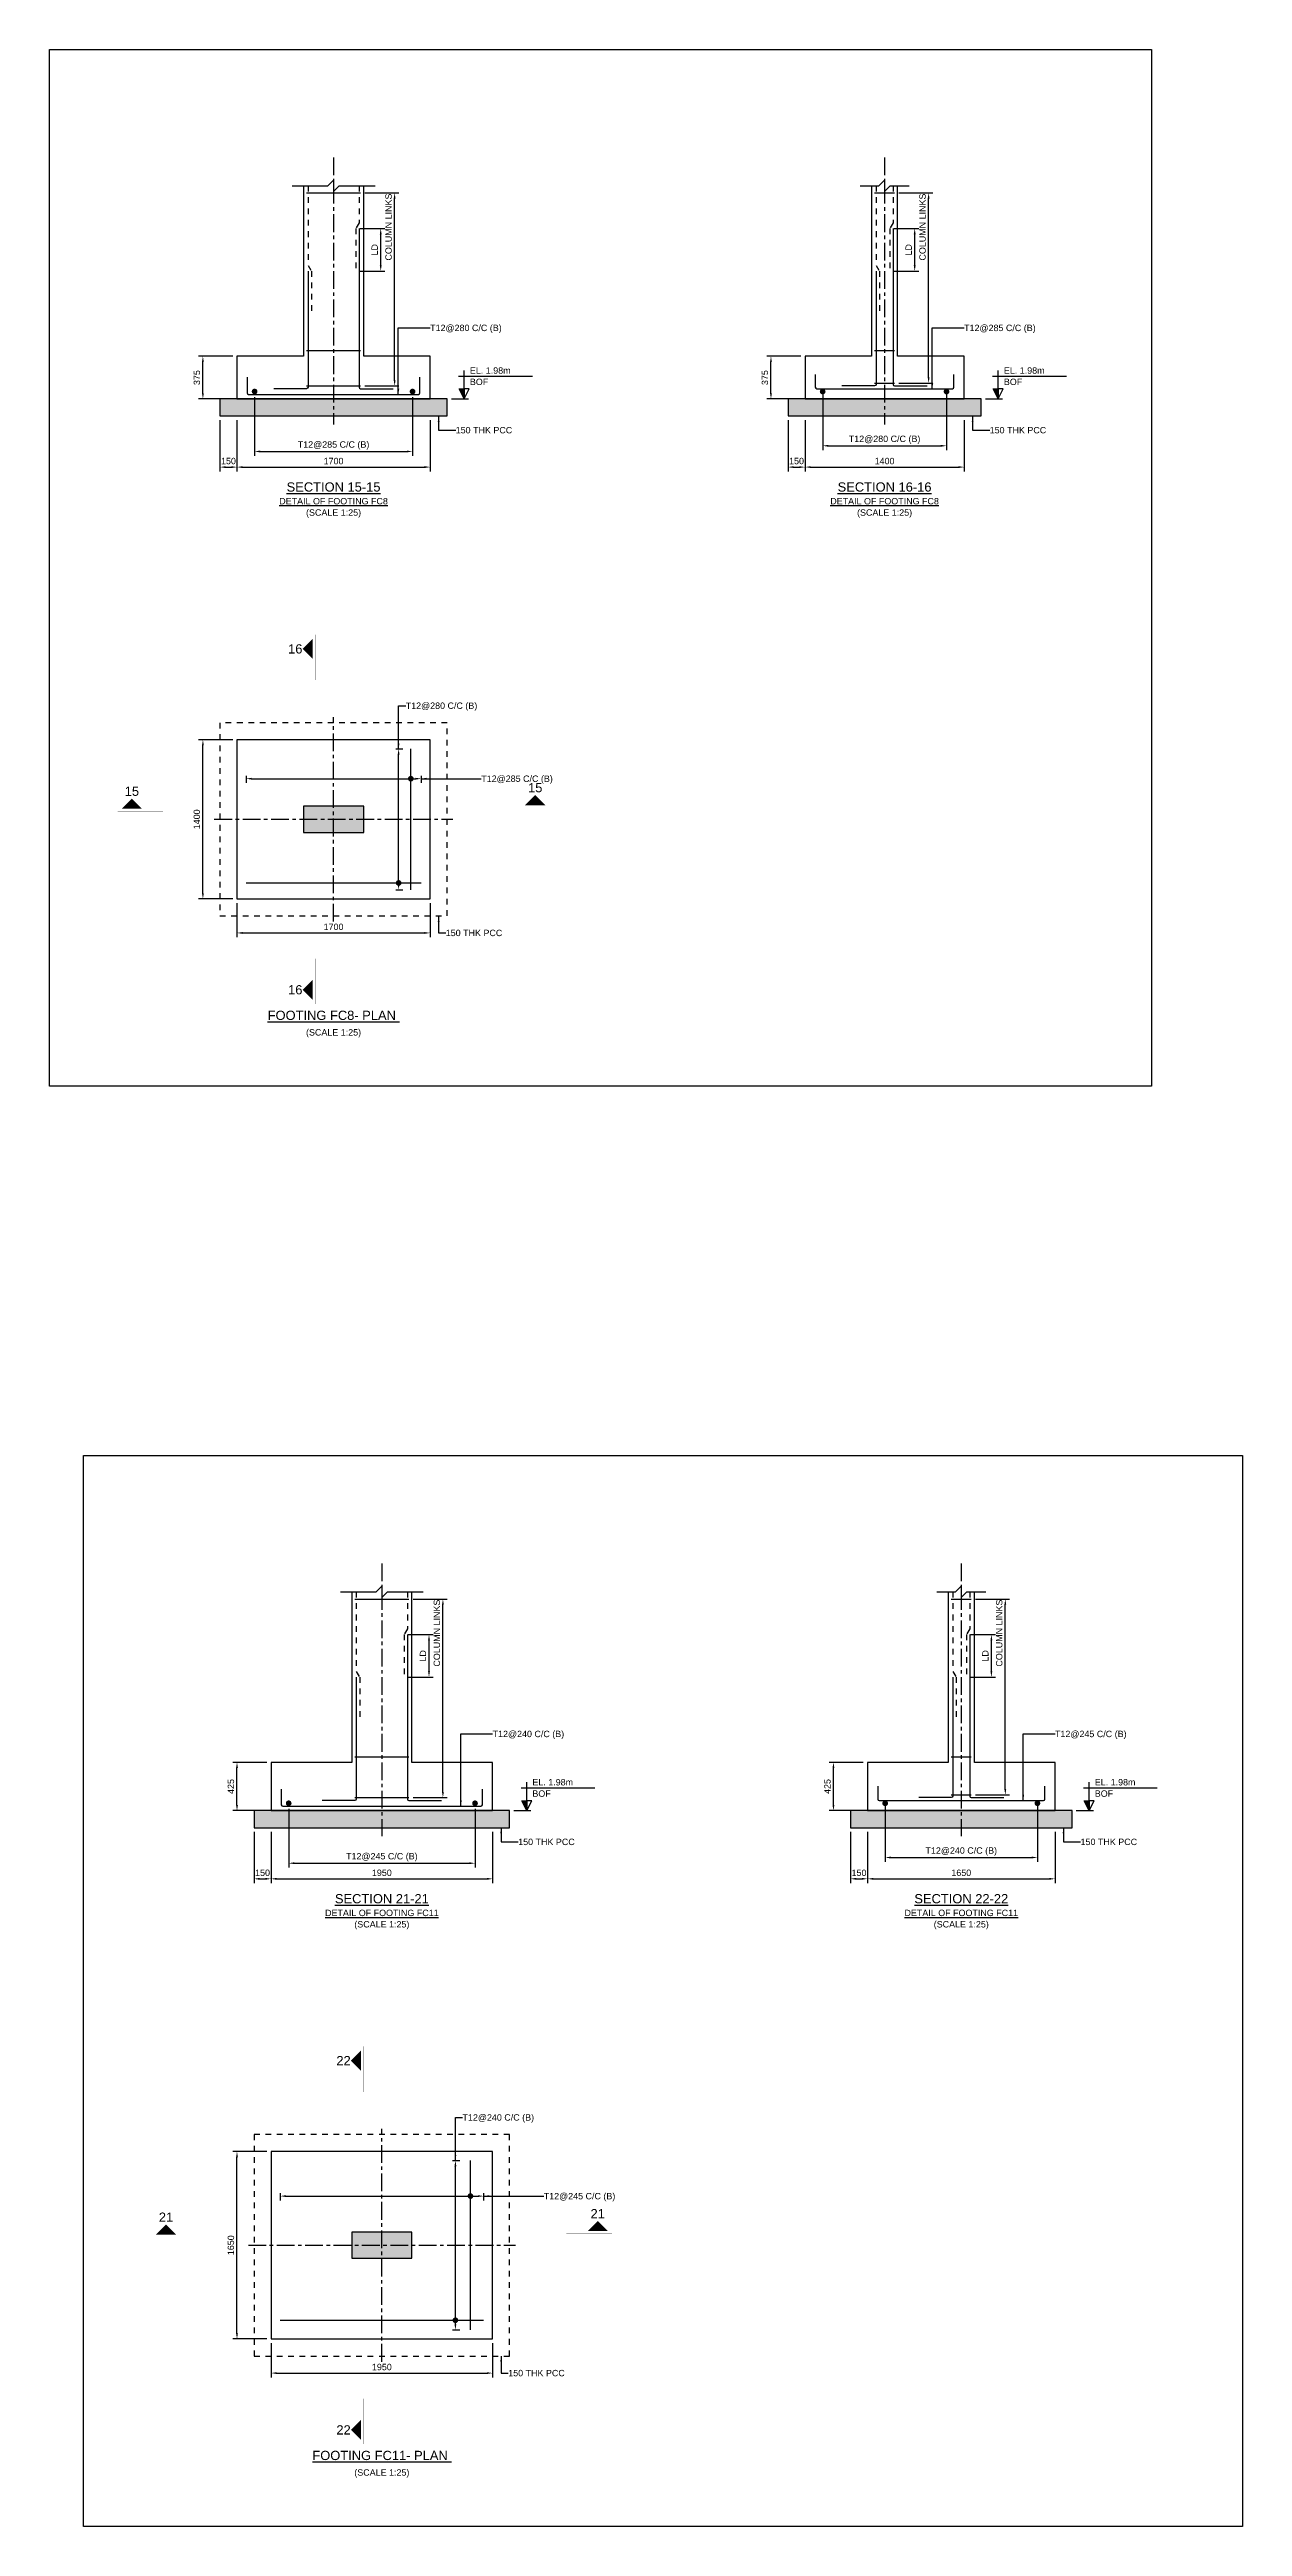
# Model space of a CAD drawing. Header units: inches. Extents: x -5500 to 172521, y -181100 to 5500.
# Drawn here: x 77721 to 119721, y -180800 to -93600 of the extents above; entities that cross this region are included whole.
import ezdxf
from ezdxf.enums import TextEntityAlignment as Align

# ---------------------------------------------------------------- set-up
doc = ezdxf.new("R2010")
doc.units = ezdxf.units.IN
doc.header["$LTSCALE"] = 1000
doc.header["$MEASUREMENT"] = 0
doc.linetypes.add('Cline', pattern=[1, 0.625, -0.125, 0.125, -0.125])
doc.linetypes.add('Dashed', pattern=[0.6, 0.2, -0.2, 0.2])
for name, color, linetype in [('Center Line', 1, 'Continuous'), ('Column', 2, 'Continuous'), ('Concrete Line', 2, 'Continuous'), ('Dim', 31, 'Continuous'), ('Footing', 4, 'Continuous'), ('Labels', 4, 'Continuous'), ('PCC', 5, 'Continuous'), ('Reinforcement', 4, 'Continuous'), ('Section Mark', 5, 'Continuous'), ('Solid', 25, 'Continuous'), ('Text', 31, 'Continuous')]:
    doc.layers.add(name, color=color, linetype=linetype)
doc.styles.add('SC-FTG1', font='SansSerif')
doc.styles.add('SC-FTG2', font='SansSerif')
doc.dimstyles.new('RccFooting', dxfattribs={"dimtxt": 225, "dimasz": 200, "dimexe": 150, "dimexo": 150, "dimgap": 100, "dimtad": 1, "dimtoh": 1, "dimdec": 4, "dimlfac": 0.25, "dimzin": 0, "dimdsep": 46, "dimtxsty": 'SC-FTG2', "dimcen": 0.09, "dimclrd": 8, "dimclre": 8, "dimclrt": 31, "dimadec": 0, "dimazin": 0, "dimtfac": 1, "dimtdec": 0, "dimtix": 1, "dimtofl": 0, "dimtmove": 0, "dimatfit": 3, "dimfxl": 1, "dimtolj": 1, "dimtzin": 0, "dimarcsym": 0})

# ---------------------------------------------------------------- blocks, each defined once
blk = doc.blocks.new('*D143')
at = {"color": 8, "linetype": 'ByBlock', "lineweight": -2}
for p, q in [((84321, -123650), (84321, -124850)), ((91121, -123650), (91121, -124850)), ((84521, -124700), (90921, -124700))]:
    blk.add_line(p, q, dxfattribs=at)
at = {"color": 8}
for points in [[(84321, -124700), (84521, -124667), (84521, -124733)], [(91121, -124700), (90921, -124733), (90921, -124667)]]:
    blk.add_solid(points, dxfattribs=at)
at = {"layer": 'Defpoints', "color": 31}
for p in [(84321, -123500), (91121, -123500), (84321, -124700)]:
    blk.add_point(p, dxfattribs=at)
at = {"color": 31, "insert": (87721, -124488), "char_height": 225, "attachment_point": 5, "style": 'SC-FTG2'}
blk.add_mtext('\\A1;1700', dxfattribs=at)
blk = doc.blocks.new('*D144')
at = {"color": 8, "linetype": 'ByBlock', "lineweight": -2}
for p, q in [((84171, -117900), (82971, -117900)), ((83121, -123300), (83121, -118100)), ((84171, -123500), (82971, -123500))]:
    blk.add_line(p, q, dxfattribs=at)
at = {"color": 8}
for points in [[(83121, -117900), (83154, -118100), (83088, -118100)], [(83121, -123500), (83088, -123300), (83154, -123300)]]:
    blk.add_solid(points, dxfattribs=at)
at = {"layer": 'Defpoints', "color": 31}
for p in [(84321, -117900), (83121, -123500), (84321, -123500)]:
    blk.add_point(p, dxfattribs=at)
at = {"color": 31, "insert": (82908, -120700), "char_height": 225, "attachment_point": 5, "rotation": 90, "style": 'SC-FTG2'}
blk.add_mtext('\\A1;1400', dxfattribs=at)
blk = doc.blocks.new('*D145')
at = {"color": 8, "linetype": 'ByBlock', "lineweight": -2}
for p, q in [((89911, -118220), (90161, -118220)), ((90011, -122980), (90011, -118420)), ((89911, -123180), (90161, -123180))]:
    blk.add_line(p, q, dxfattribs=at)
at = {"color": 8}
for points in [[(90011, -118220), (90044, -118420), (89978, -118420)], [(90011, -123180), (89978, -122980), (90044, -122980)]]:
    blk.add_solid(points, dxfattribs=at)
at = {"layer": 'Defpoints', "color": 31}
for p in [(89761, -118220), (89761, -123180), (90011, -123180)]:
    blk.add_point(p, dxfattribs=at)
blk = doc.blocks.new('*D146')
at = {"color": 8, "linetype": 'ByBlock', "lineweight": -2}
for p, q in [((84641, -119170), (84641, -119420)), ((84841, -119270), (90601, -119270)), ((90801, -119170), (90801, -119420))]:
    blk.add_line(p, q, dxfattribs=at)
at = {"color": 8}
for points in [[(84641, -119270), (84841, -119237), (84841, -119303)], [(90801, -119270), (90601, -119303), (90601, -119237)]]:
    blk.add_solid(points, dxfattribs=at)
at = {"layer": 'Defpoints', "color": 31}
for p in [(84641, -119020), (84641, -119270), (90801, -119020)]:
    blk.add_point(p, dxfattribs=at)
blk = doc.blocks.new('*D147')
at = {"color": 8, "linetype": 'ByBlock', "lineweight": -2}
for p, q in [((83721, -106650), (83721, -108450)), ((84321, -106650), (84321, -108450)), ((83921, -108300), (84121, -108300))]:
    blk.add_line(p, q, dxfattribs=at)
at = {"color": 8}
for points in [[(83721, -108300), (83921, -108267), (83921, -108333)], [(84321, -108300), (84121, -108333), (84121, -108267)]]:
    blk.add_solid(points, dxfattribs=at)
at = {"layer": 'Defpoints', "color": 31}
for p in [(83721, -106500), (84321, -106500), (83721, -108300)]:
    blk.add_point(p, dxfattribs=at)
at = {"color": 31, "insert": (84021, -108088), "char_height": 225, "attachment_point": 5, "style": 'SC-FTG2'}
blk.add_mtext('\\A1;150', dxfattribs=at)
blk = doc.blocks.new('*D148')
at = {"color": 8, "linetype": 'ByBlock', "lineweight": -2}
for p, q in [((84321, -106650), (84321, -108450)), ((91121, -106650), (91121, -108450)), ((84521, -108300), (90921, -108300))]:
    blk.add_line(p, q, dxfattribs=at)
at = {"color": 8}
for points in [[(84321, -108300), (84521, -108267), (84521, -108333)], [(91121, -108300), (90921, -108333), (90921, -108267)]]:
    blk.add_solid(points, dxfattribs=at)
at = {"layer": 'Defpoints', "color": 31}
for p in [(84321, -106500), (91121, -106500), (84321, -108300)]:
    blk.add_point(p, dxfattribs=at)
at = {"color": 31, "insert": (87721, -108088), "char_height": 225, "attachment_point": 5, "style": 'SC-FTG2'}
blk.add_mtext('\\A1;1700', dxfattribs=at)
blk = doc.blocks.new('*D149')
at = {"color": 8, "linetype": 'ByBlock', "lineweight": -2}
for p, q in [((84171, -104400), (82971, -104400)), ((83121, -105700), (83121, -104600)), ((84171, -105900), (82971, -105900))]:
    blk.add_line(p, q, dxfattribs=at)
at = {"color": 8}
for points in [[(83121, -104400), (83154, -104600), (83088, -104600)], [(83121, -105900), (83088, -105700), (83154, -105700)]]:
    blk.add_solid(points, dxfattribs=at)
at = {"layer": 'Defpoints', "color": 31}
for p in [(84321, -104400), (83121, -105900), (84321, -105900)]:
    blk.add_point(p, dxfattribs=at)
at = {"color": 31, "insert": (82908, -105150), "char_height": 225, "attachment_point": 5, "rotation": 90, "style": 'SC-FTG2'}
blk.add_mtext('\\A1;375', dxfattribs=at)
blk = doc.blocks.new('*D150')
at = {"color": 8, "linetype": 'ByBlock', "lineweight": -2}
for p, q in [((84941, -105840), (84941, -107900)), ((90501, -105840), (90501, -107900)), ((85141, -107750), (90301, -107750))]:
    blk.add_line(p, q, dxfattribs=at)
at = {"color": 8}
for points in [[(84941, -107750), (85141, -107717), (85141, -107783)], [(90501, -107750), (90301, -107783), (90301, -107717)]]:
    blk.add_solid(points, dxfattribs=at)
at = {"layer": 'Defpoints', "color": 31}
for p in [(84941, -105690), (90501, -105690), (84941, -107750)]:
    blk.add_point(p, dxfattribs=at)
at = {"color": 31, "insert": (87721, -107538), "char_height": 225, "attachment_point": 5, "style": 'SC-FTG2'}
blk.add_mtext('\\A1;T12@285 C/C (B)', dxfattribs=at)
blk = doc.blocks.new('*D151')
at = {"color": 8, "linetype": 'ByBlock', "lineweight": -2}
for p, q in [((88651, -99900), (89531, -99900)), ((89381, -101200), (89381, -100100)), ((88651, -101400), (89531, -101400))]:
    blk.add_line(p, q, dxfattribs=at)
at = {"color": 8}
for points in [[(89381, -99900), (89414, -100100), (89348, -100100)], [(89381, -101400), (89348, -101200), (89414, -101200)]]:
    blk.add_solid(points, dxfattribs=at)
at = {"layer": 'Defpoints', "color": 31}
for p in [(88501, -99900), (88501, -101400), (89381, -101400)]:
    blk.add_point(p, dxfattribs=at)
at = {"color": 31, "insert": (89168, -100650), "char_height": 225, "attachment_point": 5, "rotation": 90, "style": 'SC-FTG2'}
blk.add_mtext('\\A1;LD', dxfattribs=at)
blk = doc.blocks.new('*D152')
at = {"color": 8, "linetype": 'ByBlock', "lineweight": -2}
for p, q in [((88821, -98650), (90021, -98650)), ((89871, -105240), (89871, -98850)), ((88821, -105440), (90021, -105440))]:
    blk.add_line(p, q, dxfattribs=at)
at = {"color": 8}
for points in [[(89871, -98650), (89904, -98850), (89838, -98850)], [(89871, -105440), (89838, -105240), (89904, -105240)]]:
    blk.add_solid(points, dxfattribs=at)
at = {"layer": 'Defpoints', "color": 31}
for p in [(88671, -98650), (88671, -105440), (89871, -105440)]:
    blk.add_point(p, dxfattribs=at)
at = {"color": 31, "insert": (89658, -99850), "char_height": 225, "attachment_point": 5, "rotation": 90, "style": 'SC-FTG2'}
blk.add_mtext('\\A1;COLUMN LINKS', dxfattribs=at)
blk = doc.blocks.new('*D153')
at = {"color": 8, "linetype": 'ByBlock', "lineweight": -2}
for p, q in [((103721, -106650), (103721, -108450)), ((104321, -106650), (104321, -108450)), ((103921, -108300), (104121, -108300))]:
    blk.add_line(p, q, dxfattribs=at)
at = {"color": 8}
for points in [[(103721, -108300), (103921, -108267), (103921, -108333)], [(104321, -108300), (104121, -108333), (104121, -108267)]]:
    blk.add_solid(points, dxfattribs=at)
at = {"layer": 'Defpoints', "color": 31}
for p in [(103721, -106500), (104321, -106500), (103721, -108300)]:
    blk.add_point(p, dxfattribs=at)
at = {"color": 31, "insert": (104021, -108088), "char_height": 225, "attachment_point": 5, "style": 'SC-FTG2'}
blk.add_mtext('\\A1;150', dxfattribs=at)
blk = doc.blocks.new('*D154')
at = {"color": 8, "linetype": 'ByBlock', "lineweight": -2}
for p, q in [((104321, -106650), (104321, -108450)), ((109921, -106650), (109921, -108450)), ((104521, -108300), (109721, -108300))]:
    blk.add_line(p, q, dxfattribs=at)
at = {"color": 8}
for points in [[(104321, -108300), (104521, -108267), (104521, -108333)], [(109921, -108300), (109721, -108333), (109721, -108267)]]:
    blk.add_solid(points, dxfattribs=at)
at = {"layer": 'Defpoints', "color": 31}
for p in [(104321, -106500), (109921, -106500), (104321, -108300)]:
    blk.add_point(p, dxfattribs=at)
at = {"color": 31, "insert": (107121, -108088), "char_height": 225, "attachment_point": 5, "style": 'SC-FTG2'}
blk.add_mtext('\\A1;1400', dxfattribs=at)
blk = doc.blocks.new('*D155')
at = {"color": 8, "linetype": 'ByBlock', "lineweight": -2}
for p, q in [((104171, -104400), (102971, -104400)), ((103121, -105700), (103121, -104600)), ((104171, -105900), (102971, -105900))]:
    blk.add_line(p, q, dxfattribs=at)
at = {"color": 8}
for points in [[(103121, -104400), (103154, -104600), (103088, -104600)], [(103121, -105900), (103088, -105700), (103154, -105700)]]:
    blk.add_solid(points, dxfattribs=at)
at = {"layer": 'Defpoints', "color": 31}
for p in [(104321, -104400), (103121, -105900), (104321, -105900)]:
    blk.add_point(p, dxfattribs=at)
at = {"color": 31, "insert": (102908, -105150), "char_height": 225, "attachment_point": 5, "rotation": 90, "style": 'SC-FTG2'}
blk.add_mtext('\\A1;375', dxfattribs=at)
blk = doc.blocks.new('*D156')
at = {"color": 8, "linetype": 'ByBlock', "lineweight": -2}
for p, q in [((104941, -105640), (104941, -107700)), ((109301, -105640), (109301, -107700)), ((105141, -107550), (109101, -107550))]:
    blk.add_line(p, q, dxfattribs=at)
at = {"color": 8}
for points in [[(104941, -107550), (105141, -107517), (105141, -107583)], [(109301, -107550), (109101, -107583), (109101, -107517)]]:
    blk.add_solid(points, dxfattribs=at)
at = {"layer": 'Defpoints', "color": 31}
for p in [(104941, -105490), (109301, -105490), (104941, -107550)]:
    blk.add_point(p, dxfattribs=at)
at = {"color": 31, "insert": (107121, -107338), "char_height": 225, "attachment_point": 5, "style": 'SC-FTG2'}
blk.add_mtext('\\A1;T12@280 C/C (B)', dxfattribs=at)
blk = doc.blocks.new('*D157')
at = {"color": 8, "linetype": 'ByBlock', "lineweight": -2}
for p, q in [((107451, -99900), (108331, -99900)), ((108181, -101200), (108181, -100100)), ((107451, -101400), (108331, -101400))]:
    blk.add_line(p, q, dxfattribs=at)
at = {"color": 8}
for points in [[(108181, -99900), (108214, -100100), (108148, -100100)], [(108181, -101400), (108148, -101200), (108214, -101200)]]:
    blk.add_solid(points, dxfattribs=at)
at = {"layer": 'Defpoints', "color": 31}
for p in [(107301, -99900), (107301, -101400), (108181, -101400)]:
    blk.add_point(p, dxfattribs=at)
at = {"color": 31, "insert": (107968, -100650), "char_height": 225, "attachment_point": 5, "rotation": 90, "style": 'SC-FTG2'}
blk.add_mtext('\\A1;LD', dxfattribs=at)
blk = doc.blocks.new('*D158')
at = {"color": 8, "linetype": 'ByBlock', "lineweight": -2}
for p, q in [((107621, -98650), (108821, -98650)), ((108671, -105140), (108671, -98850)), ((107621, -105340), (108821, -105340))]:
    blk.add_line(p, q, dxfattribs=at)
at = {"color": 8}
for points in [[(108671, -98650), (108704, -98850), (108638, -98850)], [(108671, -105340), (108638, -105140), (108704, -105140)]]:
    blk.add_solid(points, dxfattribs=at)
at = {"layer": 'Defpoints', "color": 31}
for p in [(107471, -98650), (107471, -105340), (108671, -105340)]:
    blk.add_point(p, dxfattribs=at)
at = {"color": 31, "insert": (108458, -99850), "char_height": 225, "attachment_point": 5, "rotation": 90, "style": 'SC-FTG2'}
blk.add_mtext('\\A1;COLUMN LINKS', dxfattribs=at)
blk = doc.blocks.new('*D191')
at = {"color": 8, "linetype": 'ByBlock', "lineweight": -2}
for p, q in [((85521, -174350), (85521, -175550)), ((93321, -174350), (93321, -175550)), ((85721, -175400), (93121, -175400))]:
    blk.add_line(p, q, dxfattribs=at)
at = {"color": 8}
for points in [[(85521, -175400), (85721, -175367), (85721, -175433)], [(93321, -175400), (93121, -175433), (93121, -175367)]]:
    blk.add_solid(points, dxfattribs=at)
at = {"layer": 'Defpoints', "color": 31}
for p in [(85521, -174200), (93321, -174200), (85521, -175400)]:
    blk.add_point(p, dxfattribs=at)
at = {"color": 31, "insert": (89421, -175188), "char_height": 225, "attachment_point": 5, "style": 'SC-FTG2'}
blk.add_mtext('\\A1;1950', dxfattribs=at)
blk = doc.blocks.new('*D192')
at = {"color": 8, "linetype": 'ByBlock', "lineweight": -2}
for p, q in [((85371, -167600), (84171, -167600)), ((84321, -174000), (84321, -167800)), ((85371, -174200), (84171, -174200))]:
    blk.add_line(p, q, dxfattribs=at)
at = {"color": 8}
for points in [[(84321, -167600), (84354, -167800), (84288, -167800)], [(84321, -174200), (84288, -174000), (84354, -174000)]]:
    blk.add_solid(points, dxfattribs=at)
at = {"layer": 'Defpoints', "color": 31}
for p in [(85521, -167600), (84321, -174200), (85521, -174200)]:
    blk.add_point(p, dxfattribs=at)
at = {"color": 31, "insert": (84108, -170900), "char_height": 225, "attachment_point": 5, "rotation": 90, "style": 'SC-FTG2'}
blk.add_mtext('\\A1;1650', dxfattribs=at)
blk = doc.blocks.new('*D193')
at = {"color": 8, "linetype": 'ByBlock', "lineweight": -2}
for p, q in [((91911, -167920), (92161, -167920)), ((92011, -173680), (92011, -168120)), ((91911, -173880), (92161, -173880))]:
    blk.add_line(p, q, dxfattribs=at)
at = {"color": 8}
for points in [[(92011, -167920), (92044, -168120), (91978, -168120)], [(92011, -173880), (91978, -173680), (92044, -173680)]]:
    blk.add_solid(points, dxfattribs=at)
at = {"layer": 'Defpoints', "color": 31}
for p in [(91761, -167920), (91761, -173880), (92011, -173880)]:
    blk.add_point(p, dxfattribs=at)
blk = doc.blocks.new('*D194')
at = {"color": 8, "linetype": 'ByBlock', "lineweight": -2}
for p, q in [((85841, -169070), (85841, -169320)), ((93001, -169070), (93001, -169320)), ((86041, -169170), (92801, -169170))]:
    blk.add_line(p, q, dxfattribs=at)
at = {"color": 8}
for points in [[(85841, -169170), (86041, -169137), (86041, -169203)], [(93001, -169170), (92801, -169203), (92801, -169137)]]:
    blk.add_solid(points, dxfattribs=at)
at = {"layer": 'Defpoints', "color": 31}
for p in [(85841, -168920), (93001, -168920), (85841, -169170)]:
    blk.add_point(p, dxfattribs=at)
blk = doc.blocks.new('*D195')
at = {"color": 8, "linetype": 'ByBlock', "lineweight": -2}
for p, q in [((84921, -156350), (84921, -158150)), ((85521, -156350), (85521, -158150)), ((85121, -158000), (85321, -158000))]:
    blk.add_line(p, q, dxfattribs=at)
at = {"color": 8}
for points in [[(84921, -158000), (85121, -157967), (85121, -158033)], [(85521, -158000), (85321, -158033), (85321, -157967)]]:
    blk.add_solid(points, dxfattribs=at)
at = {"layer": 'Defpoints', "color": 31}
for p in [(84921, -156200), (85521, -156200), (84921, -158000)]:
    blk.add_point(p, dxfattribs=at)
at = {"color": 31, "insert": (85221, -157788), "char_height": 225, "attachment_point": 5, "style": 'SC-FTG2'}
blk.add_mtext('\\A1;150', dxfattribs=at)
blk = doc.blocks.new('*D196')
at = {"color": 8, "linetype": 'ByBlock', "lineweight": -2}
for p, q in [((85521, -156350), (85521, -158150)), ((93321, -156350), (93321, -158150)), ((85721, -158000), (93121, -158000))]:
    blk.add_line(p, q, dxfattribs=at)
at = {"color": 8}
for points in [[(85521, -158000), (85721, -157967), (85721, -158033)], [(93321, -158000), (93121, -158033), (93121, -157967)]]:
    blk.add_solid(points, dxfattribs=at)
at = {"layer": 'Defpoints', "color": 31}
for p in [(85521, -156200), (93321, -156200), (85521, -158000)]:
    blk.add_point(p, dxfattribs=at)
at = {"color": 31, "insert": (89421, -157788), "char_height": 225, "attachment_point": 5, "style": 'SC-FTG2'}
blk.add_mtext('\\A1;1950', dxfattribs=at)
blk = doc.blocks.new('*D197')
at = {"color": 8, "linetype": 'ByBlock', "lineweight": -2}
for p, q in [((85371, -153900), (84171, -153900)), ((84321, -155400), (84321, -154100)), ((85371, -155600), (84171, -155600))]:
    blk.add_line(p, q, dxfattribs=at)
at = {"color": 8}
for points in [[(84321, -153900), (84354, -154100), (84288, -154100)], [(84321, -155600), (84288, -155400), (84354, -155400)]]:
    blk.add_solid(points, dxfattribs=at)
at = {"layer": 'Defpoints', "color": 31}
for p in [(85521, -153900), (84321, -155600), (85521, -155600)]:
    blk.add_point(p, dxfattribs=at)
at = {"color": 31, "insert": (84108, -154750), "char_height": 225, "attachment_point": 5, "rotation": 90, "style": 'SC-FTG2'}
blk.add_mtext('\\A1;425', dxfattribs=at)
blk = doc.blocks.new('*D198')
at = {"color": 8, "linetype": 'ByBlock', "lineweight": -2}
for p, q in [((86141, -155540), (86141, -157600)), ((92701, -155540), (92701, -157600)), ((86341, -157450), (92501, -157450))]:
    blk.add_line(p, q, dxfattribs=at)
at = {"color": 8}
for points in [[(86141, -157450), (86341, -157417), (86341, -157483)], [(92701, -157450), (92501, -157483), (92501, -157417)]]:
    blk.add_solid(points, dxfattribs=at)
at = {"layer": 'Defpoints', "color": 31}
for p in [(86141, -155390), (92701, -155390), (86141, -157450)]:
    blk.add_point(p, dxfattribs=at)
at = {"color": 31, "insert": (89421, -157238), "char_height": 225, "attachment_point": 5, "style": 'SC-FTG2'}
blk.add_mtext('\\A1;T12@245 C/C (B)', dxfattribs=at)
blk = doc.blocks.new('*D199')
at = {"color": 8, "linetype": 'ByBlock', "lineweight": -2}
for p, q in [((90351, -149400), (91231, -149400)), ((91081, -150700), (91081, -149600)), ((90351, -150900), (91231, -150900))]:
    blk.add_line(p, q, dxfattribs=at)
at = {"color": 8}
for points in [[(91081, -149400), (91114, -149600), (91048, -149600)], [(91081, -150900), (91048, -150700), (91114, -150700)]]:
    blk.add_solid(points, dxfattribs=at)
at = {"layer": 'Defpoints', "color": 31}
for p in [(90201, -149400), (90201, -150900), (91081, -150900)]:
    blk.add_point(p, dxfattribs=at)
at = {"color": 31, "insert": (90868, -150150), "char_height": 225, "attachment_point": 5, "rotation": 90, "style": 'SC-FTG2'}
blk.add_mtext('\\A1;LD', dxfattribs=at)
blk = doc.blocks.new('*D200')
at = {"color": 8, "linetype": 'ByBlock', "lineweight": -2}
for p, q in [((90521, -148150), (91721, -148150)), ((91571, -154940), (91571, -148350)), ((90521, -155140), (91721, -155140))]:
    blk.add_line(p, q, dxfattribs=at)
at = {"color": 8}
for points in [[(91571, -148150), (91604, -148350), (91538, -148350)], [(91571, -155140), (91538, -154940), (91604, -154940)]]:
    blk.add_solid(points, dxfattribs=at)
at = {"layer": 'Defpoints', "color": 31}
for p in [(90371, -148150), (90371, -155140), (91571, -155140)]:
    blk.add_point(p, dxfattribs=at)
at = {"color": 31, "insert": (91358, -149350), "char_height": 225, "attachment_point": 5, "rotation": 90, "style": 'SC-FTG2'}
blk.add_mtext('\\A1;COLUMN LINKS', dxfattribs=at)
blk = doc.blocks.new('*D201')
at = {"color": 8, "linetype": 'ByBlock', "lineweight": -2}
for p, q in [((105921, -156350), (105921, -158150)), ((106521, -156350), (106521, -158150)), ((106121, -158000), (106321, -158000))]:
    blk.add_line(p, q, dxfattribs=at)
at = {"color": 8}
for points in [[(105921, -158000), (106121, -157967), (106121, -158033)], [(106521, -158000), (106321, -158033), (106321, -157967)]]:
    blk.add_solid(points, dxfattribs=at)
at = {"layer": 'Defpoints', "color": 31}
for p in [(105921, -156200), (106521, -156200), (105921, -158000)]:
    blk.add_point(p, dxfattribs=at)
at = {"color": 31, "insert": (106221, -157788), "char_height": 225, "attachment_point": 5, "style": 'SC-FTG2'}
blk.add_mtext('\\A1;150', dxfattribs=at)
blk = doc.blocks.new('*D202')
at = {"color": 8, "linetype": 'ByBlock', "lineweight": -2}
for p, q in [((106521, -156350), (106521, -158150)), ((113121, -156350), (113121, -158150)), ((106721, -158000), (112921, -158000))]:
    blk.add_line(p, q, dxfattribs=at)
at = {"color": 8}
for points in [[(106521, -158000), (106721, -157967), (106721, -158033)], [(113121, -158000), (112921, -158033), (112921, -157967)]]:
    blk.add_solid(points, dxfattribs=at)
at = {"layer": 'Defpoints', "color": 31}
for p in [(106521, -156200), (113121, -156200), (106521, -158000)]:
    blk.add_point(p, dxfattribs=at)
at = {"color": 31, "insert": (109821, -157788), "char_height": 225, "attachment_point": 5, "style": 'SC-FTG2'}
blk.add_mtext('\\A1;1650', dxfattribs=at)
blk = doc.blocks.new('*D203')
at = {"color": 8, "linetype": 'ByBlock', "lineweight": -2}
for p, q in [((106371, -153900), (105171, -153900)), ((105321, -155400), (105321, -154100)), ((106371, -155600), (105171, -155600))]:
    blk.add_line(p, q, dxfattribs=at)
at = {"color": 8}
for points in [[(105321, -153900), (105354, -154100), (105288, -154100)], [(105321, -155600), (105288, -155400), (105354, -155400)]]:
    blk.add_solid(points, dxfattribs=at)
at = {"layer": 'Defpoints', "color": 31}
for p in [(106521, -153900), (105321, -155600), (106521, -155600)]:
    blk.add_point(p, dxfattribs=at)
at = {"color": 31, "insert": (105108, -154750), "char_height": 225, "attachment_point": 5, "rotation": 90, "style": 'SC-FTG2'}
blk.add_mtext('\\A1;425', dxfattribs=at)
blk = doc.blocks.new('*D204')
at = {"color": 8, "linetype": 'ByBlock', "lineweight": -2}
for p, q in [((107141, -155340), (107141, -157400)), ((112501, -155340), (112501, -157400)), ((107341, -157250), (112301, -157250))]:
    blk.add_line(p, q, dxfattribs=at)
at = {"color": 8}
for points in [[(107141, -157250), (107341, -157217), (107341, -157283)], [(112501, -157250), (112301, -157283), (112301, -157217)]]:
    blk.add_solid(points, dxfattribs=at)
at = {"layer": 'Defpoints', "color": 31}
for p in [(107141, -155190), (112501, -155190), (107141, -157250)]:
    blk.add_point(p, dxfattribs=at)
at = {"color": 31, "insert": (109821, -157038), "char_height": 225, "attachment_point": 5, "style": 'SC-FTG2'}
blk.add_mtext('\\A1;T12@240 C/C (B)', dxfattribs=at)
blk = doc.blocks.new('*D205')
at = {"color": 8, "linetype": 'ByBlock', "lineweight": -2}
for p, q in [((110151, -149400), (111031, -149400)), ((110881, -150700), (110881, -149600)), ((110151, -150900), (111031, -150900))]:
    blk.add_line(p, q, dxfattribs=at)
at = {"color": 8}
for points in [[(110881, -149400), (110914, -149600), (110848, -149600)], [(110881, -150900), (110848, -150700), (110914, -150700)]]:
    blk.add_solid(points, dxfattribs=at)
at = {"layer": 'Defpoints', "color": 31}
for p in [(110001, -149400), (110001, -150900), (110881, -150900)]:
    blk.add_point(p, dxfattribs=at)
at = {"color": 31, "insert": (110668, -150150), "char_height": 225, "attachment_point": 5, "rotation": 90, "style": 'SC-FTG2'}
blk.add_mtext('\\A1;LD', dxfattribs=at)
blk = doc.blocks.new('*D206')
at = {"color": 8, "linetype": 'ByBlock', "lineweight": -2}
for p, q in [((110321, -148150), (111521, -148150)), ((111371, -154840), (111371, -148350)), ((110321, -155040), (111521, -155040))]:
    blk.add_line(p, q, dxfattribs=at)
at = {"color": 8}
for points in [[(111371, -148150), (111404, -148350), (111338, -148350)], [(111371, -155040), (111338, -154840), (111404, -154840)]]:
    blk.add_solid(points, dxfattribs=at)
at = {"layer": 'Defpoints', "color": 31}
for p in [(110171, -148150), (110171, -155040), (111371, -155040)]:
    blk.add_point(p, dxfattribs=at)
at = {"color": 31, "insert": (111158, -149350), "char_height": 225, "attachment_point": 5, "rotation": 90, "style": 'SC-FTG2'}
blk.add_mtext('\\A1;COLUMN LINKS', dxfattribs=at)

msp = doc.modelspace()

# ---------------------------------------------------------------- hatches: boundary and pattern name
at = {"layer": 'Solid'}
for points in [[(83721, -106500), (91721, -106500), (91721, -105900), (83721, -105900)], [(92321, -105900), (92146, -105550), (92321, -105550)], [(103721, -106500), (110521, -106500), (110521, -105900), (103721, -105900)], [(111121, -105900), (110946, -105550), (111121, -105550)], [(86985, -114350), (86635, -114700), (86985, -115050), (86985, -114350)], [(80271, -120324), (80621, -119974), (80971, -120324), (80271, -120324)], [(86661, -121160), (88781, -121160), (88781, -120240), (86661, -120240)], [(95171, -120200), (94821, -119850), (94471, -120200), (95171, -120200)], [(86985, -127050), (86635, -126700), (86985, -126350), (86985, -127050)], [(84921, -156200), (93921, -156200), (93921, -155600), (84921, -155600)], [(94521, -155600), (94346, -155250), (94521, -155250)], [(105921, -156200), (113721, -156200), (113721, -155600), (105921, -155600)], [(114321, -155600), (114146, -155250), (114321, -155250)], [(88685, -164050), (88335, -164400), (88685, -164750), (88685, -164050)], [(81471, -170524), (81821, -170174), (82171, -170524), (81471, -170524)], [(88361, -171360), (90481, -171360), (90481, -170440), (88361, -170440)], [(97371, -170400), (97021, -170050), (96671, -170400), (97371, -170400)], [(88685, -177750), (88335, -177400), (88685, -177050), (88685, -177750)]]:
    msp.add_hatch(color=256, dxfattribs=at).paths.add_polyline_path(points, flags=0)

# ---------------------------------------------------------------- linework, layer by layer
for points in [[(77721, -130100), (77721, -93600), (116521, -93600), (116521, -130100), (77721, -130100)], [(78921, -180800), (78921, -143100), (119721, -143100), (119721, -180800), (78921, -180800)]]:
    msp.add_lwpolyline(points)
at = {"layer": 'Center Line', "linetype": 'Cline'}
for points in [[(87721, -97400), (87721, -106800)], [(107121, -97400), (107121, -106800)], [(87721, -124300), (87721, -117100)], [(83521, -120700), (91921, -120700)], [(89421, -146900), (89421, -156500)], [(109821, -146900), (109821, -156500)], [(89421, -175000), (89421, -166800)], [(84721, -170900), (94121, -170900)]]:
    msp.add_lwpolyline(points, dxfattribs=at)
at = {"layer": 'Column'}
for points in [[(86661, -121160), (88781, -121160), (88781, -120240), (86661, -120240), (86661, -121160)], [(88361, -171360), (90481, -171360), (90481, -170440), (88361, -170440), (88361, -171360)]]:
    msp.add_lwpolyline(points, dxfattribs=at)
at = {"layer": 'Concrete Line'}
for points in [[(86661, -98400), (86661, -104400), (84321, -104400), (84321, -105900), (91121, -105900), (91121, -104400), (88781, -104400), (88781, -98400)], [(86261, -98400), (87521, -98400), (87721, -98200), (87721, -98600), (87921, -98400), (89181, -98400)], [(106661, -98400), (106661, -104400), (104321, -104400), (104321, -105900), (109921, -105900), (109921, -104400), (107581, -104400), (107581, -98400)], [(106261, -98400), (106921, -98400), (107121, -98200), (107121, -98600), (107321, -98400), (107981, -98400)], [(88361, -147900), (88361, -153900), (85521, -153900), (85521, -155600), (93321, -155600), (93321, -153900), (90481, -153900), (90481, -147900)], [(87961, -147900), (89221, -147900), (89421, -147700), (89421, -148100), (89621, -147900), (90881, -147900)], [(109361, -147900), (109361, -153900), (106521, -153900), (106521, -155600), (113121, -155600), (113121, -153900), (110281, -153900), (110281, -147900)], [(108961, -147900), (109621, -147900), (109821, -147700), (109821, -148100), (110021, -147900), (110681, -147900)]]:
    msp.add_lwpolyline(points, dxfattribs=at)
at = {"layer": 'Dim', "color": 8, "const_width": 100}
for points in [[(90391, -119270, 1), (90491, -119270, 1)], [(89961, -122940, 1), (90061, -122940, 1)], [(92491, -169170, 1), (92591, -169170, 1)], [(91961, -173540, 1), (92061, -173540, 1)]]:
    msp.add_lwpolyline(points, format="xyb", close=True, dxfattribs=at)
at = {"layer": 'Footing'}
for points in [[(84321, -123500), (91121, -123500), (91121, -117900), (84321, -117900), (84321, -123500)], [(85521, -174200), (93321, -174200), (93321, -167600), (85521, -167600), (85521, -174200)]]:
    msp.add_lwpolyline(points, dxfattribs=at)
at = {"layer": 'PCC'}
for points in [[(83721, -106500), (91721, -106500), (91721, -105900), (83721, -105900), (83721, -106500)], [(103721, -106500), (110521, -106500), (110521, -105900), (103721, -105900), (103721, -106500)], [(84921, -156200), (93921, -156200), (93921, -155600), (84921, -155600), (84921, -156200)], [(105921, -156200), (113721, -156200), (113721, -155600), (105921, -155600), (105921, -156200)]]:
    msp.add_lwpolyline(points, dxfattribs=at)
at = {"layer": 'PCC', "linetype": 'Dashed'}
for points in [[(83721, -124100), (91721, -124100), (91721, -117300), (83721, -117300), (83721, -124100)], [(84921, -174800), (93921, -174800), (93921, -167000), (84921, -167000), (84921, -174800)]]:
    msp.add_lwpolyline(points, dxfattribs=at)
at = {"layer": 'Reinforcement', "linetype": 'Dashed'}
for points in [[(86821, -98400), (86821, -101200), (86941, -101400), (86941, -102900)], [(88621, -98400), (88621, -99700), (88501, -99900), (88501, -101400)], [(106821, -98400), (106821, -101200), (106941, -101400), (106941, -102900)], [(107421, -98400), (107421, -99700), (107301, -99900), (107301, -101400)], [(88521, -147900), (88521, -150700), (88641, -150900), (88641, -152400)], [(90321, -147900), (90321, -149200), (90201, -149400), (90201, -150900)], [(109521, -147900), (109521, -150700), (109641, -150900), (109641, -152400)], [(110121, -147900), (110121, -149200), (110001, -149400), (110001, -150900)]]:
    msp.add_lwpolyline(points, dxfattribs=at)
at = {"layer": 'Reinforcement'}
for points in [[(86771, -98650), (88671, -98650)], [(106771, -98650), (107471, -98650)], [(86771, -104200), (88671, -104200)], [(106771, -104200), (107471, -104200)], [(86771, -105440), (88671, -105440)], [(106771, -105340), (107471, -105340)], [(90441, -123180), (90441, -118220)], [(84641, -122940), (90801, -122940)], [(88471, -148150), (90371, -148150)], [(109471, -148150), (110171, -148150)], [(88471, -153700), (90371, -153700)], [(109471, -153700), (110171, -153700)], [(88471, -155140), (90371, -155140)], [(109471, -155040), (110171, -155040)], [(92541, -173880), (92541, -167920)], [(85841, -173540), (93001, -173540)]]:
    msp.add_lwpolyline(points, dxfattribs=at)
for points in [[(88621, -99900), (88621, -105490, 0.4), (88671, -105540), (89821, -105540, 0.4), (89821, -105540), (89821, -105540)], [(107421, -99900), (107421, -105390, 0.4), (107471, -105440), (108621, -105440, 0.4), (108621, -105440), (108621, -105440)], [(86821, -101400), (86821, -105490, -0.4), (86771, -105540), (85621, -105540, 0.4), (85621, -105540), (85621, -105540)], [(106821, -101400), (106821, -105390, -0.4), (106771, -105440), (105621, -105440, 0.4), (105621, -105440), (105621, -105440)], [(84681, -105140), (84681, -105690, 0.4), (84731, -105740), (90711, -105740, 0.4), (90761, -105690), (90761, -105140)], [(104681, -105040), (104681, -105490, 0.4), (104731, -105540), (109511, -105540, 0.4), (109561, -105490), (109561, -105040)], [(90321, -149400), (90321, -155190, 0.4), (90371, -155240), (91521, -155240, 0.4), (91521, -155240), (91521, -155240)], [(110121, -149400), (110121, -155090, 0.4), (110171, -155140), (111321, -155140, 0.4), (111321, -155140), (111321, -155140)], [(88521, -150900), (88521, -155190, -0.4), (88471, -155240), (87321, -155240, 0.4), (87321, -155240), (87321, -155240)], [(109521, -150900), (109521, -155090, -0.4), (109471, -155140), (108321, -155140, 0.4), (108321, -155140), (108321, -155140)], [(85881, -154840), (85881, -155390, 0.4), (85931, -155440), (92911, -155440, 0.4), (92961, -155390), (92961, -154840)], [(106881, -154740), (106881, -155190, 0.4), (106931, -155240), (112711, -155240, 0.4), (112761, -155190), (112761, -154740)]]:
    msp.add_lwpolyline(points, format="xyb", dxfattribs=at)
at = {"layer": 'Reinforcement', "const_width": 100}
for points in [[(84891, -105640, 1), (84991, -105640, 1)], [(90451, -105640, 1), (90551, -105640, 1)], [(104891, -105640, 1), (104991, -105640, 1)], [(109251, -105640, 1), (109351, -105640, 1)], [(86091, -155340, 1), (86191, -155340, 1)], [(92651, -155340, 1), (92751, -155340, 1)], [(107091, -155340, 1), (107191, -155340, 1)], [(112451, -155340, 1), (112551, -155340, 1)]]:
    msp.add_lwpolyline(points, format="xyb", close=True, dxfattribs=at)
at = {"layer": 'Section Mark'}
for p, q in [((91871, -105900), (92471, -105900)), ((110671, -105900), (111271, -105900)), ((94071, -155600), (94671, -155600)), ((113871, -155600), (114471, -155600))]:
    msp.add_line(p, q, dxfattribs=at)
for points in [[(92121, -105100), (94721, -105100)], [(92321, -105900), (92321, -104900)], [(110921, -105100), (113521, -105100)], [(111121, -105900), (111121, -104900)], [(92321, -105900), (92146, -105550), (92321, -105550), (92321, -105900)], [(92321, -105900), (92496, -105550), (92321, -105550), (92321, -105900)], [(111121, -105900), (110946, -105550), (111121, -105550), (111121, -105900)], [(111121, -105900), (111296, -105550), (111121, -105550), (111121, -105900)], [(94321, -154800), (96921, -154800)], [(94521, -155600), (94521, -154600)], [(114121, -154800), (116721, -154800)], [(114321, -155600), (114321, -154600)], [(94521, -155600), (94346, -155250), (94521, -155250), (94521, -155600)], [(94521, -155600), (94696, -155250), (94521, -155250), (94521, -155600)], [(114321, -155600), (114146, -155250), (114321, -155250), (114321, -155600)], [(114321, -155600), (114496, -155250), (114321, -155250), (114321, -155600)]]:
    msp.add_lwpolyline(points, dxfattribs=at)
at = {"layer": 'Section Mark', "const_width": 5}
for points in [[(87085, -115800), (87085, -114200)], [(86985, -114350), (86635, -114700), (86985, -115050), (86985, -114350)], [(80271, -120324), (80621, -119974), (80971, -120324), (80271, -120324)], [(93721, -120300), (95321, -120300)], [(95171, -120200), (94821, -119850), (94471, -120200), (95171, -120200)], [(81721, -120424), (80121, -120424)], [(86985, -127050), (86635, -126700), (86985, -126350), (86985, -127050)], [(87085, -125600), (87085, -127200)], [(88785, -165500), (88785, -163900)], [(88685, -164050), (88335, -164400), (88685, -164750), (88685, -164050)], [(82921, -170624), (81321, -170624)], [(81471, -170524), (81821, -170174), (82171, -170524), (81471, -170524)], [(95921, -170500), (97521, -170500)], [(97371, -170400), (97021, -170050), (96671, -170400), (97371, -170400)], [(88785, -176300), (88785, -177900)], [(88685, -177750), (88335, -177400), (88685, -177050), (88685, -177750)]]:
    msp.add_lwpolyline(points, dxfattribs=at)

# ---------------------------------------------------------------- texts
at = {"layer": 'Dim', "style": 'SC-FTG2'}
for s, p in [('T12@280 C/C (B)', (91121, -103400)), ('T12@285 C/C (B)', (109921, -103400)), ('150 THK PCC', (92021, -107000)), ('150 THK PCC', (110821, -107000)), ('150 THK PCC', (91671, -124700)), ('T12@240 C/C (B)', (93321, -152900)), ('T12@245 C/C (B)', (113121, -152900)), ('150 THK PCC', (94221, -156700)), ('150 THK PCC', (114021, -156700)), ('150 THK PCC', (93871, -175400))]:
    msp.add_text(s, height=225, dxfattribs=at).set_placement(p, align=Align.MIDDLE_LEFT)
at = {"layer": 'Labels', "style": 'SC-FTG1'}
for s, p in [('%%USECTION 15-15', (87721, -109000)), ('%%USECTION 16-16', (107121, -109000)), ('%%uFOOTING FC8- PLAN ', (87721, -127600)), ('%%USECTION 21-21', (89421, -158700)), ('%%USECTION 22-22', (109821, -158700)), ('%%uFOOTING FC11- PLAN ', (89421, -178300))]:
    msp.add_text(s, height=325, dxfattribs=at).set_placement(p, align=Align.MIDDLE_CENTER)
at = {"layer": 'Section Mark', "style": 'SC-FTG1'}
for s, p in [('16', (86372.5, -114700)), ('15', (94821, -119587.5)), ('15', (80621, -119711.5)), ('16', (86372.5, -126700)), ('22', (88072.5, -164400)), ('21', (81821, -169911.5)), ('21', (97021, -169787.5)), ('22', (88072.5, -177400))]:
    msp.add_text(s, height=325, dxfattribs=at).set_placement(p, align=Align.MIDDLE_CENTER)
at = {"layer": 'Text'}
for s, style, p in [('EL. 1.98m', 'SC-FTG2', (92521, -104900)), ('BOF', 'SC-FTG2', (92521, -105300)), ('EL. 1.98m', 'SC-FTG2', (111321, -104900)), ('BOF', 'SC-FTG2', (111321, -105300)), ('T12@280 C/C (B)', 'SC-FTG1', (90261, -116700)), ('T12@285 C/C (B)', 'SC-FTG1', (92921, -119270)), ('EL. 1.98m', 'SC-FTG2', (94721, -154600)), ('BOF', 'SC-FTG2', (94721, -155000)), ('EL. 1.98m', 'SC-FTG2', (114521, -154600)), ('BOF', 'SC-FTG2', (114521, -155000)), ('T12@240 C/C (B)', 'SC-FTG1', (92261, -166400)), ('T12@245 C/C (B)', 'SC-FTG1', (95121, -169170))]:
    msp.add_text(s, height=225, dxfattribs=dict(at, style=style)).set_placement(p, align=Align.MIDDLE_LEFT)
at = {"layer": 'Text', "style": 'SC-FTG1'}
for s, p in [('%%UDETAIL OF FOOTING FC8', (87721, -109500)), ('(SCALE 1:25)', (87721, -109900)), ('%%UDETAIL OF FOOTING FC8', (107121, -109500)), ('(SCALE 1:25)', (107121, -109900)), ('(SCALE 1:25)', (87721, -128200)), ('%%UDETAIL OF FOOTING FC11', (89421, -159200)), ('(SCALE 1:25)', (89421, -159600)), ('%%UDETAIL OF FOOTING FC11', (109821, -159200)), ('(SCALE 1:25)', (109821, -159600)), ('(SCALE 1:25)', (89421, -178900))]:
    msp.add_text(s, height=225, dxfattribs=at).set_placement(p, align=Align.MIDDLE_CENTER)

# ---------------------------------------------------------------- dimensions: what is measured, and where the dimension line sits
at = {"layer": 'Dim'}
for base, p1, p2, angle, text, picture, middle in [((89871, -98650), (88671, -105440), (88671, -98650), 90, 'COLUMN LINKS', '*D152', (89871, -99850)), ((108671, -98650), (107471, -105340), (107471, -98650), 90, 'COLUMN LINKS', '*D158', (108671, -99850)), ((89381, -99900), (88501, -101400), (88501, -99900), 90, 'LD', '*D151', (89381, -100650)), ((108181, -99900), (107301, -101400), (107301, -99900), 90, 'LD', '*D157', (108181, -100650)), ((90011, -118220), (89761, -123180), (89761, -118220), 90, ' ', '*D145', (90011, -121640)), ((90801, -119270), (84641, -119020), (90801, -119020), 0, ' ', '*D146', (89141, -119270)), ((91571, -148150), (90371, -155140), (90371, -148150), 90, 'COLUMN LINKS', '*D200', (91571, -149350)), ((111371, -148150), (110171, -155040), (110171, -148150), 90, 'COLUMN LINKS', '*D206', (111371, -149350)), ((91081, -149400), (90201, -150900), (90201, -149400), 90, 'LD', '*D199', (91081, -150150)), ((110881, -149400), (110001, -150900), (110001, -149400), 90, 'LD', '*D205', (110881, -150150)), ((92011, -167920), (91761, -173880), (91761, -167920), 90, ' ', '*D193', (92011, -172240)), ((93001, -169170), (85841, -168920), (93001, -168920), 0, ' ', '*D194', (91241, -169170))]:
    dim = msp.add_linear_dim(base=base, p1=p1, p2=p2, angle=angle, text=text, dimstyle='RccFooting', override={"dimjust": 0}, dxfattribs=at)
    dim.commit()
    dim.dimension.update_dxf_attribs({"geometry": picture, "text_midpoint": middle, "dimtype": 129})
for p1, p2, distance, text, picture, middle in [((84321, -105900), (84321, -104400), 1200, '375', '*D149', (83121, -105150)), ((104321, -105900), (104321, -104400), 1200, '375', '*D155', (103121, -105150)), ((104941, -105490), (109301, -105490), -2060, 'T12@280 C/C (B)', '*D156', (107121, -107550)), ((84941, -105690), (90501, -105690), -2060, 'T12@285 C/C (B)', '*D150', (87721, -107750)), ((83721, -106500), (84321, -106500), -1800, '150', '*D147', (84021, -108300)), ((84321, -106500), (91121, -106500), -1800, '1700', '*D148', (87721, -108300)), ((103721, -106500), (104321, -106500), -1800, '150', '*D153', (104021, -108300)), ((104321, -106500), (109921, -106500), -1800, '1400', '*D154', (107121, -108300)), ((84321, -123500), (84321, -117900), 1200, '1400', '*D144', (83121, -120700)), ((84321, -123500), (91121, -123500), -1200, '1700', '*D143', (87721, -124700)), ((85521, -155600), (85521, -153900), 1200, '425', '*D197', (84321, -154750)), ((106521, -155600), (106521, -153900), 1200, '425', '*D203', (105321, -154750)), ((107141, -155190), (112501, -155190), -2060, 'T12@240 C/C (B)', '*D204', (109821, -157250)), ((86141, -155390), (92701, -155390), -2060, 'T12@245 C/C (B)', '*D198', (89421, -157450)), ((84921, -156200), (85521, -156200), -1800, '150', '*D195', (85221, -158000)), ((85521, -156200), (93321, -156200), -1800, '1950', '*D196', (89421, -158000)), ((105921, -156200), (106521, -156200), -1800, '150', '*D201', (106221, -158000)), ((106521, -156200), (113121, -156200), -1800, '1650', '*D202', (109821, -158000)), ((85521, -174200), (85521, -167600), 1200, '1650', '*D192', (84321, -170900)), ((85521, -174200), (93321, -174200), -1200, '1950', '*D191', (89421, -175400))]:
    dim = msp.add_aligned_dim(p1=p1, p2=p2, distance=distance, text=text, dimstyle='RccFooting', dxfattribs=at)
    dim.commit()
    dim.dimension.update_dxf_attribs({"geometry": picture, "text_midpoint": middle})

# ---------------------------------------------------------------- leaders
at = {"layer": 'Dim', "color": 8}
for points in [[(90001, -105740), (90001, -103400), (91121, -103400)], [(108801, -105540), (108801, -103400), (109921, -103400)], [(91421, -106500), (91421, -107000), (92021, -107000)], [(110221, -106500), (110221, -107000), (110821, -107000)], [(90011, -118220), (90011, -116700), (90261, -116700)], [(90801, -119270), (92921, -119270), (92921, -119270)], [(91421, -124100), (91421, -124700), (91671, -124700)], [(92201, -155440), (92201, -152900), (93321, -152900)], [(112001, -155240), (112001, -152900), (113121, -152900)], [(93621, -156200), (93621, -156700), (94221, -156700)], [(113421, -156200), (113421, -156700), (114021, -156700)], [(92011, -167920), (92011, -166400), (92261, -166400)], [(93001, -169170), (95121, -169170), (95121, -169170)], [(93621, -174800), (93621, -175400), (93871, -175400)]]:
    msp.add_leader(points, dimstyle='RccFooting', dxfattribs=at)

doc.saveas('drawing.dxf')
